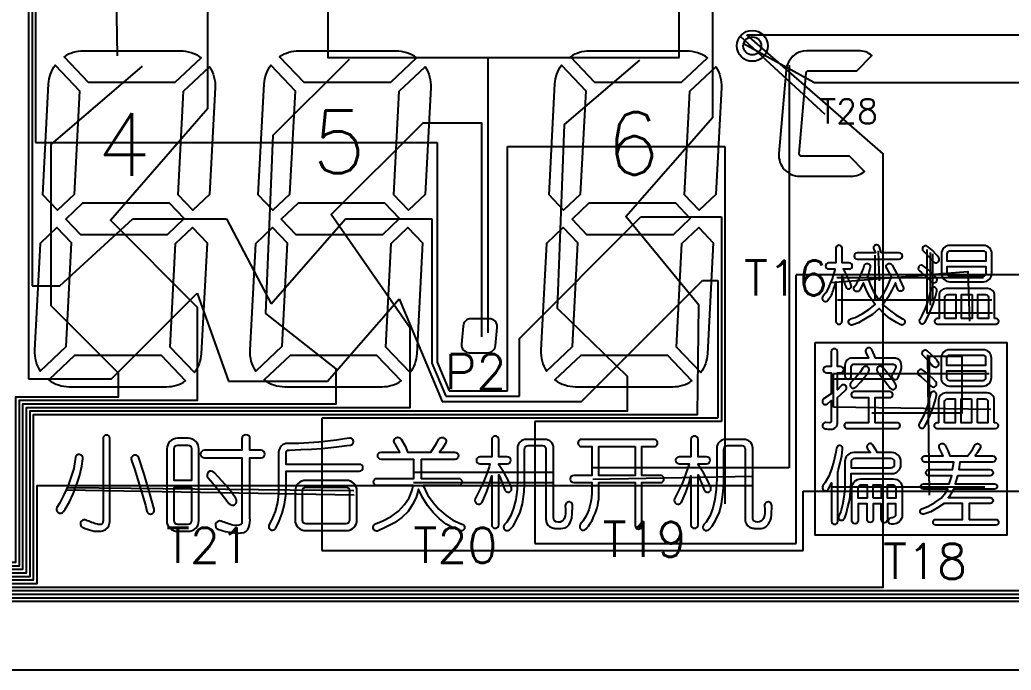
# Model space of a CAD drawing. Header units: millimetres. Extents: x -41 to 727, y -91 to 104.
# Drawn here: x 328.06 to 356.01, y 37.01 to 55.34 of the extents above; entities that cross this region are included whole.
import ezdxf

# ---------------------------------------------------------------- set-up
doc = ezdxf.new("R2010")
doc.units = ezdxf.units.MM
doc.header["$LTSCALE"] = 3
doc.header["$MEASUREMENT"] = 0
for name, color, linetype in [('COM', 1, 'Continuous'), ('DIM', 102, 'Continuous'), ('SEG', 3, 'Continuous')]:
    doc.layers.add(name, color=color, linetype=linetype)
doc.styles.add('ROMANS', font='romans.shx')

msp = doc.modelspace()

# ---------------------------------------------------------------- linework, layer by layer
msp.add_line((376.751, 37.006), (301.751, 37.006))
for points in [[(329.845, 54.456, 0.146871), (329.305, 54.294), (329.988, 53.575), (332.439, 53.575), (333.167, 54.265, 0.16027), (332.585, 54.456)], [(338.662, 54.456), (335.922, 54.456, 0.146871), (335.382, 54.294), (336.065, 53.575), (338.517, 53.575), (339.244, 54.265, 0.16027)], [(346.858, 54.456), (344.118, 54.456, 0.146871), (343.578, 54.294), (344.261, 53.575), (346.712, 53.575), (347.44, 54.265, 0.16027)], [(351.444, 51.492), (350.094, 51.492, -0.440011), (350.025, 51.567), (350.224, 53.838, -0.388879), (350.292, 53.901), (351.651, 53.901), (352.078, 54.332, 0.172586), (351.708, 54.464), (350.249, 54.464, 0.388879), (349.664, 53.928), (349.458, 51.568, 0.440011), (350.042, 50.93), (351.501, 50.93, 0.172586), (351.872, 51.062)], [(328.866, 53.528, -0.146871), (329.056, 54.058), (329.739, 53.338), (329.586, 50.415), (329.115, 49.968), (328.703, 50.403)], [(333.564, 53.425), (333.406, 50.414), (332.936, 49.968), (332.522, 50.404), (332.675, 53.326), (333.403, 54.016, -0.16027)], [(335.817, 53.338), (335.663, 50.415), (335.193, 49.968), (334.78, 50.403), (334.944, 53.528, -0.146871), (335.134, 54.058)], [(339.641, 53.425), (339.483, 50.414), (339.013, 49.968), (338.599, 50.404), (338.753, 53.326), (339.48, 54.016, -0.16027)], [(344.012, 53.338), (343.859, 50.415), (343.389, 49.968), (342.976, 50.403), (343.139, 53.528, -0.146871), (343.329, 54.058)], [(347.679, 50.414), (347.209, 49.968), (346.795, 50.404), (346.948, 53.326), (347.676, 54.016, -0.16027), (347.837, 53.425)], [(329.103, 49.483), (328.631, 49.036), (328.473, 46.026, 0.16027), (328.634, 45.436), (329.361, 46.126), (329.515, 49.049)], [(333.17, 45.924, -0.146871), (332.98, 45.393), (332.297, 46.113), (332.45, 49.035), (332.923, 49.483), (333.334, 49.05)], [(335.439, 46.126), (334.711, 45.436, -0.16027), (334.55, 46.026), (334.708, 49.036), (335.18, 49.483), (335.592, 49.049)], [(339.248, 45.924, -0.146871), (339.058, 45.393), (338.375, 46.113), (338.528, 49.035), (339, 49.483), (339.411, 49.05)], [(342.746, 46.026, 0.16027), (342.907, 45.436), (343.634, 46.126), (343.788, 49.049), (343.376, 49.483), (342.904, 49.036)], [(347.443, 45.924, -0.146871), (347.253, 45.393), (346.57, 46.113), (346.724, 49.035), (347.196, 49.483), (347.607, 49.05)], [(350.879, 47.834), (350.873, 47.82), (350.776, 47.639), (350.775, 47.636), (350.719, 47.569), (350.698, 47.544, 1.039138), (350.843, 47.436, 0.105898), (350.997, 47.739), (351.039, 47.869), (351.063, 47.947), (351.063, 47.942), (351.063, 46.848, 1), (351.239, 46.847), (351.239, 48.125), (351.239, 48.126, 0.034165), (351.352, 47.8, 0.955725), (351.499, 47.849, 0.043936), (351.271, 48.314), (351.271, 48.314), (351.438, 48.314, 1), (351.439, 48.489), (351.239, 48.489), (351.239, 48.49), (351.239, 48.897, 1), (351.063, 48.896), (351.063, 48.491), (351.063, 48.489), (350.857, 48.489, 1), (350.858, 48.314), (351.038, 48.314), (351.038, 48.313), (351.038, 48.289), (351.038, 48.287), (350.963, 48.038)], [(352.85, 48.765), (352.355, 48.765), (352.342, 48.778), (352.29, 48.935, 1.059153), (352.13, 48.872), (352.179, 48.765), (351.665, 48.765, 1), (351.665, 48.59), (352.85, 48.59, 1)], [(353.531, 48.814), (353.569, 48.78), (353.725, 48.623), (353.812, 48.518, 0.959156), (353.963, 48.632), (353.922, 48.692), (353.765, 48.849), (353.647, 48.947, 0.981141)], [(354.274, 48.976, 0.414214), (354.04, 48.741), (354.039, 48.192, 0.414214), (354.274, 47.956), (355.225, 47.956, 0.414214), (355.461, 48.192), (355.461, 48.741, 0.414214), (355.226, 48.976)], [(355.304, 48.741, 0.414214), (355.226, 48.82), (354.274, 48.82, 0.414214), (354.196, 48.741), (354.196, 48.741), (354.196, 48.545), (355.304, 48.545)], [(351.59, 47.816), (351.653, 47.9), (351.753, 48.101), (351.841, 48.326), (351.861, 48.406, -0.986931), (352.028, 48.366), (351.991, 48.201), (351.954, 48.101), (352.029, 47.875), (352.129, 47.674), (352.242, 47.486), (352.28, 47.449), (352.405, 47.612), (352.505, 47.8), (352.606, 48.025), (352.631, 48.101), (352.518, 48.301), (352.499, 48.327, -1.055438), (352.65, 48.423), (352.719, 48.301), (352.831, 48.088), (352.919, 47.887), (352.961, 47.804, -1.047488), (352.81, 47.737), (352.756, 47.875), (352.744, 47.925), (352.643, 47.712), (352.53, 47.511), (352.405, 47.336), (352.38, 47.311), (352.568, 47.16), (352.756, 47.022), (352.944, 46.909), (352.957, 46.904, -1.058823), (352.879, 46.746), (352.769, 46.809), (352.581, 46.922), (352.405, 47.072), (352.28, 47.198), (352.092, 47.035), (351.891, 46.909), (351.703, 46.796), (351.541, 46.736, -1.009787), (351.48, 46.904), (351.603, 46.947), (351.803, 47.047), (351.991, 47.173), (352.167, 47.311), (352.016, 47.536), (351.916, 47.737), (351.841, 47.912), (351.841, 47.925), (351.74, 47.724), (351.734, 47.714, -1.028142)], [(353.417, 48.265), (353.48, 48.211), (353.647, 48.064), (353.76, 47.952, 0.981659), (353.891, 48.078), (353.804, 48.172), (353.637, 48.319), (353.528, 48.402, 0.975595)], [(354.195, 48.192, 0.413961), (354.274, 48.113), (355.225, 48.113, 0.414214), (355.304, 48.192), (355.304, 48.378), (354.195, 48.378)], [(353.873, 47.535), (353.91, 47.691, 1.00223), (353.739, 47.732), (353.716, 47.633), (353.657, 47.407), (353.578, 47.201), (353.49, 47.005), (353.426, 46.889, 1), (353.572, 46.808), (353.637, 46.927), (353.725, 47.113), (353.804, 47.319)], [(355.54, 46.917), (355.54, 47.565, 0.414214), (355.344, 47.76), (354.166, 47.76, 0.414214), (353.971, 47.565), (353.971, 46.917), (353.922, 46.917, 1), (353.922, 46.76), (355.579, 46.76, 1), (355.579, 46.917)], [(354.137, 46.917), (354.137, 47.515, -0.414214), (354.216, 47.593), (354.441, 47.593), (354.441, 46.917)], [(355.069, 46.917), (355.069, 47.593), (355.285, 47.593, -0.414214), (355.363, 47.515), (355.363, 46.917)], [(341.244, 45.954, 0.388879), (341.468, 46.16), (341.513, 46.667, 0.440011), (341.288, 46.912), (340.779, 46.912, 0.388879), (340.554, 46.706), (340.51, 46.199, 0.440011), (340.734, 45.954)], [(332.192, 44.995, 0.146871), (332.732, 45.157), (332.049, 45.877), (329.597, 45.877), (328.87, 45.187, 0.16027), (329.452, 44.995)], [(335.529, 44.995), (338.269, 44.995, 0.146871), (338.809, 45.157), (338.126, 45.877), (335.675, 45.877), (334.947, 45.187, 0.16027)], [(343.725, 44.995), (346.465, 44.995, 0.146871), (347.005, 45.157), (346.322, 45.877), (343.87, 45.877), (343.143, 45.187, 0.16027)], [(350.929, 45.978), (350.929, 45.565), (350.802, 45.565, 0.424247), (350.709, 45.475, 0.414214), (350.799, 45.385), (350.929, 45.385), (350.929, 44.798), (350.718, 44.649, 1.087237), (350.83, 44.516), (350.929, 44.608), (350.929, 44.014, -0.45433), (350.884, 43.975), (350.785, 43.985, 1), (350.76, 43.812, 0.0091), (350.835, 43.8), (350.873, 43.796), (350.911, 43.795, 0.043105), (350.967, 43.801, 0.321882), (351.104, 43.932, 0.044518), (351.108, 43.983), (351.108, 44.688), (351.208, 44.778), (351.338, 44.901, 1.03177), (351.216, 45.022), (351.108, 44.907), (351.108, 45.385), (351.198, 45.385, 1), (351.198, 45.565), (351.108, 45.565), (351.108, 45.978, 1)], [(351.909, 45.964), (351.985, 45.804), (351.516, 45.804, 0.414214), (351.317, 45.605), (351.317, 45.301, 0.414214), (351.407, 45.211, 0.432032), (351.497, 45.307), (351.497, 45.555, -0.417305), (351.577, 45.635), (352.673, 45.635, -0.553584), (352.745, 45.521), (352.653, 45.329, 0.214013), (352.651, 45.255), (352.661, 45.237, 0.595345), (352.819, 45.258), (352.892, 45.445, 0.208599), (352.886, 45.71, 0.239899), (352.766, 45.793), (352.74, 45.798), (352.702, 45.804), (352.184, 45.804), (352.154, 45.874), (352.074, 46.043, 1)], [(353.52, 45.872), (353.558, 45.839), (353.715, 45.682), (353.801, 45.577, 0.959156), (353.952, 45.691), (353.911, 45.751), (353.754, 45.907), (353.636, 46.006, 0.981141)], [(354.029, 45.8), (354.028, 45.251, 0.414214), (354.263, 45.015), (355.215, 45.015, 0.414214), (355.45, 45.251), (355.45, 45.8, 0.414214), (355.216, 46.035), (354.263, 46.035, 0.414214)], [(355.294, 45.8, 0.414214), (355.216, 45.879), (354.263, 45.879, 0.414214), (354.185, 45.8), (354.185, 45.8), (354.185, 45.603), (355.294, 45.603)], [(351.616, 45.246), (351.488, 45.111, 1.001638), (351.622, 44.984), (351.766, 45.136), (351.905, 45.316), (351.981, 45.414, 1.04827), (351.823, 45.523), (351.756, 45.415)], [(352.354, 45.276), (352.493, 45.096), (352.597, 44.956, 0.983763), (352.748, 45.063), (352.643, 45.216), (352.623, 45.246), (352.483, 45.425), (352.384, 45.538, 0.985158), (352.239, 45.415)], [(353.407, 45.323), (353.47, 45.27), (353.636, 45.123), (353.749, 45.01, 0.981659), (353.88, 45.137), (353.793, 45.231), (353.626, 45.378), (353.517, 45.461, 0.975595)], [(354.184, 45.251, 0.413961), (354.263, 45.172), (355.215, 45.172, 0.414214), (355.294, 45.251), (355.294, 45.437), (354.184, 45.437)], [(351.581, 44.857, 1), (351.581, 44.688), (351.985, 44.688), (351.985, 43.98), (351.377, 43.98, 1), (351.377, 43.821), (352.797, 43.821, 1), (352.797, 43.98), (352.174, 43.98), (352.174, 44.688), (352.583, 44.688, 1), (352.583, 44.857)], [(353.862, 44.593), (353.899, 44.75, 1.00223), (353.728, 44.79), (353.705, 44.692), (353.646, 44.466), (353.568, 44.26), (353.479, 44.064), (353.415, 43.948, 1), (353.561, 43.867), (353.626, 43.985), (353.715, 44.172), (353.793, 44.378)], [(355.529, 43.976), (355.529, 44.623, 0.414214), (355.333, 44.819), (354.155, 44.819, 0.414214), (353.96, 44.623), (353.96, 43.976), (353.911, 43.976, 1), (353.911, 43.819), (355.568, 43.819, 1), (355.568, 43.976)], [(354.127, 43.976), (354.127, 44.574, -0.414214), (354.205, 44.652), (354.431, 44.652), (354.431, 43.976)], [(355.058, 43.976), (355.058, 44.652), (355.274, 44.652, -0.414214), (355.352, 44.574), (355.352, 43.976)], [(330.403, 43.537), (330.403, 41.228), (330.4, 41.198), (330.397, 41.178, -0.328665), (330.347, 41.116), (330.329, 41.113, -0.070444), (330.267, 41.116), (330.245, 41.12, -0.049754), (329.919, 41.237, 1.016351), (329.841, 41.023, 0.018557), (330.085, 40.942, 0.105117), (330.354, 40.926), (330.392, 40.935, 0.310575), (330.587, 41.15, 0.017604), (330.594, 41.228), (330.594, 43.537, 1)], [(334.859, 43.203), (334.546, 43.203), (334.546, 43.529, 1), (334.32, 43.529), (334.32, 43.203), (333.261, 43.203, 1), (333.261, 42.989), (334.32, 42.989), (334.32, 41.171, -0.211186), (334.292, 41.113, -0.206017), (334.063, 41.094, -0.023867), (333.731, 41.204, 1), (333.652, 40.977), (333.668, 40.971, 0.062857), (334.177, 40.871), (334.226, 40.87), (334.277, 40.873), (334.302, 40.875, 0.324897), (334.515, 41.04, 0.094288), (334.546, 41.297), (334.546, 42.989), (334.859, 42.989, 1)], [(341.31, 42.283), (341.36, 42.483), (341.36, 41.104, 1), (341.56, 41.104), (341.56, 42.508), (341.585, 42.458), (341.686, 42.207), (341.735, 42.082, 1.013912), (341.916, 42.155), (341.836, 42.345), (341.711, 42.571), (341.56, 42.797), (341.56, 42.822), (341.799, 42.822, 1), (341.799, 43.022), (341.56, 43.022), (341.56, 43.505, 1), (341.36, 43.505), (341.36, 43.022), (341.028, 43.022, 1), (341.028, 42.822), (341.31, 42.822), (341.285, 42.734), (341.209, 42.521), (341.122, 42.283), (340.898, 41.834, 0.962332), (341.081, 41.734), (341.109, 41.781), (341.222, 42.044)], [(346.928, 42.283), (346.978, 42.483), (346.978, 41.104, 1), (347.178, 41.104), (347.178, 42.508), (347.204, 42.458), (347.304, 42.207), (347.353, 42.082, 1.013912), (347.534, 42.155), (347.454, 42.345), (347.329, 42.571), (347.178, 42.797), (347.178, 42.822), (347.417, 42.822, 1), (347.417, 43.022), (347.178, 43.022), (347.178, 43.505, 1), (346.978, 43.505), (346.978, 43.022), (346.646, 43.022, 1), (346.646, 42.822), (346.928, 42.822), (346.903, 42.734), (346.827, 42.521), (346.74, 42.283), (346.516, 41.834, 0.962332), (346.699, 41.734), (346.727, 41.781), (346.84, 42.044)], [(332.502, 43.541, 0.414214), (332.202, 43.241), (332.2, 41.222, 0.414214), (332.502, 40.92), (332.803, 40.92, 0.414214), (333.104, 41.222), (333.104, 43.241, 0.414214), (332.804, 43.541)], [(332.904, 43.241, 0.414214), (332.804, 43.341), (332.502, 43.341, 0.414214), (332.402, 43.241), (332.402, 43.241), (332.401, 42.362), (332.904, 42.362)], [(335.568, 43.138, -0.41392), (335.638, 43.208), (335.655, 43.208), (335.981, 43.221), (336.282, 43.233), (336.571, 43.258), (336.821, 43.283), (337.06, 43.309), (337.273, 43.334), (337.379, 43.348, 1.021285), (337.348, 43.546), (337.21, 43.522), (336.984, 43.484), (336.483, 43.434), (336.207, 43.409), (335.919, 43.396), (335.604, 43.396, 0.414214), (335.354, 43.146), (335.354, 41.979), (335.317, 41.729), (335.254, 41.478), (335.166, 41.252), (335.086, 41.107, 1.021965), (335.271, 41.01), (335.367, 41.202), (335.455, 41.428), (335.517, 41.678), (335.555, 41.929), (335.567, 42.205), (335.567, 42.619), (337.636, 42.619, 1), (337.636, 42.807), (335.567, 42.807)], [(339.233, 41.875), (339.131, 41.671), (339.003, 41.479), (338.824, 41.313), (338.62, 41.16), (338.377, 41.032), (338.164, 40.935, -1.01934), (338.081, 41.126), (338.288, 41.211), (338.53, 41.339), (338.735, 41.492), (338.901, 41.671), (339.029, 41.862), (339.118, 42.079), (339.144, 42.207), (338.133, 42.207, -1), (338.133, 42.412), (339.169, 42.412), (339.169, 42.948), (338.248, 42.948, -1), (338.248, 43.153), (338.773, 43.153), (338.645, 43.37), (338.623, 43.404, -1.035035), (338.806, 43.517), (338.926, 43.306), (338.99, 43.153), (339.642, 43.153), (339.782, 43.37), (339.872, 43.514, -1.002361), (340.059, 43.397), (339.961, 43.242), (339.885, 43.153), (340.319, 43.153, -1), (340.319, 42.948), (339.373, 42.948), (339.373, 42.412), (340.422, 42.412, -1), (340.422, 42.207), (339.425, 42.207), (339.552, 41.952), (339.706, 41.735), (339.872, 41.543), (340.063, 41.377), (340.268, 41.236), (340.498, 41.134), (340.529, 41.124, -1.039142), (340.459, 40.937), (340.293, 41.006), (340.076, 41.121), (339.885, 41.275), (339.706, 41.453), (339.552, 41.645), (339.412, 41.875), (339.297, 42.105)], [(342.89, 43.236), (342.89, 41.254, 0.015558), (342.894, 41.199, 0.301023), (343.042, 41.026), (343.075, 41.016, 0.047597), (343.175, 41), (343.245, 40.998, 0.173784), (343.476, 41.05, 0.152039), (343.594, 41.215, 0.043273), (343.62, 41.314, 0.026534), (343.638, 41.644, 1.048379), (343.435, 41.642), (343.441, 41.537, -0.127383), (343.413, 41.299, -0.131234), (343.34, 41.204, -0.3351), (343.13, 41.215), (343.12, 41.228, -0.085043), (343.103, 41.304), (343.103, 43.245, 0.432017), (342.853, 43.511), (342.339, 43.511, 0.417964), (342.087, 43.26), (342.087, 42.395), (342.075, 42.094), (342.037, 41.819), (341.974, 41.568), (341.899, 41.367), (341.786, 41.179), (341.723, 41.111, 0.414214), (341.73, 40.965, 0.427895), (341.878, 40.976), (341.962, 41.066), (342.062, 41.242), (342.162, 41.455), (342.225, 41.693, 0.029391), (342.287, 42.244), (342.288, 42.257), (342.288, 43.235, -0.416863), (342.388, 43.336), (342.79, 43.336, -0.414214)], [(345.935, 43.509), (343.892, 43.509, 1), (343.894, 43.308), (344.18, 43.308), (344.18, 42.493), (343.674, 42.493, 1), (343.673, 42.293), (344.18, 42.293), (344.18, 41.992, -0.170817), (343.859, 41.109, 0.923331), (344.021, 40.985, 0.097023), (344.244, 41.345, 0.120463), (344.381, 41.992), (344.381, 42.293), (345.409, 42.293), (345.409, 41.076, 1), (345.597, 41.077), (345.597, 42.293), (346.118, 42.293, 1), (346.116, 42.493), (345.597, 42.493), (345.597, 43.308), (345.936, 43.308, 1)], [(347.705, 42.395), (347.693, 42.094), (347.655, 41.819), (347.592, 41.568), (347.517, 41.367), (347.404, 41.179), (347.341, 41.111, 1), (347.493, 40.972), (347.58, 41.066), (347.68, 41.242), (347.78, 41.455), (347.843, 41.693), (347.881, 41.957), (347.906, 42.257), (347.906, 43.236, -0.414214), (348.006, 43.336), (348.408, 43.336, -0.415572), (348.508, 43.235), (348.508, 41.254, 0.03635), (348.516, 41.177, 0.27841), (348.682, 41.019), (348.715, 41.01), (348.748, 41.005, 0.024153), (348.851, 40.998, 0.119941), (349.055, 41.028, 0.069175), (349.112, 41.064, 0.174543), (349.236, 41.303, 0.037594), (349.256, 41.644, 1.048379), (349.053, 41.642), (349.058, 41.548, -0.117548), (349.035, 41.309, -0.125828), (348.967, 41.211, -0.366855), (348.744, 41.219), (348.735, 41.232, -0.084944), (348.721, 41.304), (348.721, 43.26, 0.419734), (348.467, 43.511), (347.959, 43.511, 0.420759), (347.705, 43.259)], [(350.864, 42.472), (350.764, 42.297), (350.698, 42.206, 0.977288), (350.842, 42.097), (350.852, 42.109), (350.939, 42.285), (350.939, 41.206, 1), (351.115, 41.206), (351.115, 42.585), (351.128, 42.635), (351.178, 42.811), (351.228, 43.049), (351.254, 43.238, 1.001489), (351.08, 43.261), (351.065, 43.149), (351.002, 42.899), (350.939, 42.673)], [(351.566, 43.137, 0.414214), (351.316, 42.887), (351.316, 42.121), (351.291, 41.883), (351.253, 41.67), (351.203, 41.482), (351.143, 41.353, 1.026293), (351.304, 41.284), (351.353, 41.406), (351.403, 41.607), (351.454, 41.82), (351.479, 42.046), (351.491, 42.297), (351.491, 42.547), (352.646, 42.547, 0.414214), (352.896, 42.797), (352.896, 42.887, 0.414214), (352.646, 43.137), (352.231, 43.137), (352.206, 43.187), (352.107, 43.349, 1.055061), (351.958, 43.247), (352.043, 43.137)], [(355.407, 42.485), (354.492, 42.485), (354.429, 42.259), (355.538, 42.259, -1), (355.538, 42.109), (354.379, 42.109), (354.266, 41.908), (354.228, 41.87), (355.413, 41.87, -1), (355.413, 41.707), (354.818, 41.707), (354.818, 41.256), (355.57, 41.256, -1), (355.57, 41.093), (353.884, 41.093, -1), (353.884, 41.256), (354.63, 41.256), (354.63, 41.707), (354.115, 41.707), (353.927, 41.582), (353.739, 41.469), (353.543, 41.404, -0.971045), (353.488, 41.554), (353.652, 41.62), (353.852, 41.732), (354.028, 41.858), (354.153, 42.008), (354.216, 42.109), (353.532, 42.109, -1), (353.532, 42.259), (354.253, 42.259), (354.329, 42.485), (353.689, 42.485, -1), (353.689, 42.66), (354.354, 42.66), (354.391, 42.873), (353.575, 42.873, -1), (353.575, 43.049), (354.09, 43.049), (353.989, 43.256, -1.081535), (354.142, 43.348), (354.216, 43.199), (354.279, 43.049), (354.78, 43.049), (354.918, 43.225), (354.978, 43.344, -1.034631), (355.129, 43.261), (355.056, 43.137), (354.993, 43.049), (355.482, 43.049, -1), (355.482, 42.873), (354.554, 42.873), (354.529, 42.66), (355.407, 42.66, -1)], [(329.575, 42.691), (329.423, 42.208), (329.308, 41.966), (329.181, 41.724), (329.104, 41.591, 0.957932), (329.285, 41.476), (329.334, 41.546), (329.461, 41.749), (329.563, 41.979), (329.652, 42.22), (329.741, 42.475), (329.805, 42.755), (329.832, 42.966, 0.975234), (329.623, 42.999), (329.614, 42.946)], [(331.204, 42.92), (331.293, 42.678), (331.599, 41.66), (331.64, 41.488, 1.045001), (331.841, 41.545), (331.841, 41.546), (331.777, 41.775), (331.713, 42.017), (331.561, 42.526), (331.412, 42.993, 1.025686), (331.204, 42.921)], [(351.591, 42.974, 0.414214), (351.491, 42.874), (351.491, 42.71), (352.62, 42.71, 0.414214), (352.72, 42.81), (352.72, 42.874, 0.414214), (352.62, 42.974)], [(333.493, 42.287), (333.668, 42.074), (333.844, 41.848), (333.951, 41.703, 0.99524), (334.147, 41.847), (334.02, 42.024), (333.844, 42.237), (333.656, 42.45), (333.533, 42.581, 0.999055), (333.365, 42.424)], [(336.119, 42.356, 0.414214), (335.819, 42.056), (335.818, 41.24, 0.414214), (336.119, 40.939), (337.26, 40.939, 0.414214), (337.561, 41.24), (337.561, 42.056, 0.414214), (337.261, 42.356)], [(351.692, 41.218, -1), (351.516, 41.218), (351.516, 42.147, -0.414214), (351.766, 42.397), (352.683, 42.397, -0.414214), (352.933, 42.147), (352.933, 41.373, -0.419972), (352.678, 41.123), (352.631, 41.124, -0.967258), (352.637, 41.306), (352.658, 41.306, 0.414214), (352.758, 41.406), (352.758, 41.695), (352.519, 41.695), (352.519, 41.249, -1), (352.344, 41.249), (352.344, 41.695), (352.118, 41.695), (352.118, 41.256, -1), (351.943, 41.256), (351.943, 41.695), (351.692, 41.695)], [(351.692, 42.134, -0.414214), (351.792, 42.234), (351.943, 42.234), (351.943, 41.858), (351.692, 41.858)], [(352.658, 42.234, -0.414214), (352.758, 42.134), (352.758, 41.858), (352.519, 41.858), (352.519, 42.234)], [(332.4, 41.222, 0.413961), (332.502, 41.12), (332.803, 41.12, 0.414214), (332.904, 41.222), (332.904, 42.149), (332.401, 42.149)], [(336.119, 42.156, 0.414214), (336.019, 42.056), (336.019, 42.055), (336.018, 41.24, 0.413961), (336.119, 41.139), (337.26, 41.139, 0.414214), (337.361, 41.24), (337.361, 42.056, 0.414214), (337.261, 42.156)]]:
    msp.add_lwpolyline(points, format="xyb", close=True)
for points in [[(332.216, 49.285), (332.687, 49.732), (332.275, 50.167), (329.823, 50.167), (329.352, 49.719), (329.764, 49.285)], [(338.352, 50.167), (335.9, 50.167), (335.429, 49.719), (335.841, 49.285), (338.293, 49.285), (338.764, 49.732)], [(346.548, 50.167), (344.096, 50.167), (343.625, 49.719), (344.037, 49.285), (346.489, 49.285), (346.96, 49.732)], [(354.902, 47.593), (354.902, 46.917), (354.608, 46.917), (354.608, 47.593)], [(354.891, 44.652), (354.891, 43.976), (354.597, 43.976), (354.597, 44.652)], [(345.409, 43.308), (345.409, 42.493), (344.381, 42.493), (344.381, 43.308)], [(352.118, 41.858), (352.118, 42.234), (352.344, 42.234), (352.344, 41.858)]]:
    msp.add_lwpolyline(points, close=True)
for radius in [0.435, 0.254]:
    msp.add_circle((348.708, 54.602), radius)
at = {"layer": 'COM'}
for p, q in [((328.3, 59.315), (328.3, 45.222)), ((343.893, 44.578), (347.302, 47.986)), ((347.302, 47.986), (347.735, 47.986)), ((347.735, 47.986), (347.735, 44.113)), ((330.645, 45.222), (333.055, 47.632)), ((333.055, 47.632), (333.94, 45.147)), ((336.733, 45.147), (338.751, 47.471)), ((338.751, 47.471), (339.963, 44.578)), ((353.649, 45.897), (353.693, 41.94)), ((350.999, 45.372), (355.388, 45.372)), ((350.999, 44.422), (350.999, 45.372)), ((328.3, 45.222), (330.645, 45.222)), ((333.94, 45.147), (336.733, 45.147)), ((339.963, 44.578), (343.893, 44.578)), ((355.435, 44.35), (350.999, 44.422)), ((347.735, 44.113), (336.568, 44.113)), ((336.568, 44.113), (336.568, 40.378)), ((350.146, 40.378), (350.146, 42.052)), ((350.146, 42.052), (356.413, 42.052)), ((336.568, 40.378), (350.146, 40.378))]:
    msp.add_line(p, q, dxfattribs=at)
at = {"layer": 'COM', "color": 2}
for p, q in [((328.4, 59.215), (328.4, 47.837)), ((342.14, 46.355), (345.565, 49.78)), ((345.565, 49.78), (347.835, 49.78)), ((347.835, 49.78), (347.835, 44.013)), ((329.187, 47.837), (331.239, 49.727)), ((331.239, 49.727), (333.884, 49.727)), ((333.884, 49.727), (335.139, 47.331)), ((335.139, 47.331), (337.238, 49.724)), ((337.238, 49.724), (339.673, 49.724)), ((339.673, 49.724), (339.673, 45.658)), ((349.946, 40.578), (349.946, 48.147)), ((356.613, 48.147), (349.946, 48.147)), ((328.4, 47.837), (329.187, 47.837)), ((342.14, 44.728), (342.14, 46.355)), ((339.673, 45.658), (340.063, 44.728)), ((340.063, 44.728), (342.14, 44.728)), ((347.835, 44.013), (342.579, 44.013)), ((342.579, 44.013), (342.579, 40.578)), ((342.579, 40.578), (349.946, 40.578)), ((304.944, 39.148), (366.731, 39.148))]:
    msp.add_line(p, q, dxfattribs=at)
at = {"layer": 'COM', "color": 4}
for p, q in [((328.5, 59.115), (328.5, 51.881)), ((350.443, 53.574), (348.46, 54.659)), ((349.746, 54.055), (349.746, 42.706)), ((350.443, 53.574), (356.813, 53.574)), ((328.5, 51.881), (339.823, 51.881)), ((339.823, 51.881), (339.823, 45.688)), ((341.809, 44.878), (341.809, 51.77)), ((341.809, 51.77), (347.935, 51.77)), ((347.935, 51.77), (347.935, 41.693)), ((339.823, 45.688), (340.163, 44.878)), ((340.163, 44.878), (341.809, 44.878)), ((349.746, 42.706), (344.18, 42.706)), ((304.844, 39.048), (366.881, 39.048))]:
    msp.add_line(p, q, dxfattribs=at)
at = {"layer": 'COM', "color": 6}
for p, q in [((330.726, 59.015), (330.804, 54.326)), ((304.744, 38.948), (369.601, 38.948))]:
    msp.add_line(p, q, dxfattribs=at)
at = {"layer": 'COM'}
for points in [[(301.951, 58.606), (305.044, 58.606), (305.044, 39.248), (366.024, 39.248), (366.024, 43.684)], [(329.399, 42.159), (337.474, 42.067)]]:
    msp.add_lwpolyline(points, dxfattribs=at)
at = {"layer": 'COM', "color": 6}
for points in [[(350.919, 57.765), (346.634, 57.765), (346.634, 54.266), (336.751, 54.266), (336.751, 58.314), (329.109, 58.314), (329.109, 57.463)], [(341.262, 46.513), (341.262, 54.266)]]:
    msp.add_lwpolyline(points, dxfattribs=at)
at = {"layer": 'COM', "color": 2}
for points in [[(352.174, 47.443), (352.174, 48.705)], [(353.785, 48.743), (353.785, 47.443)], [(351.108, 47.443), (355.461, 47.443)], [(339.169, 42.59), (343.103, 42.59)]]:
    msp.add_lwpolyline(points, dxfattribs=at)
at = {"layer": 'DIM'}
for points in [[(348.368, 54.874), (350.751, 52.681)], [(352.254, 48.827), (352.28, 47.978)], [(353.72, 48.782), (353.724, 47.292)], [(350.919, 47.931), (354.787, 48.243), (354.83, 46.845)], [(339.152, 42.293), (343.103, 42.293)], [(344.207, 42.391), (348.721, 42.475)], [(329.365, 42.087), (337.481, 41.944)]]:
    msp.add_lwpolyline(points, dxfattribs=at)
at = {"layer": 'DIM', "linetype": 'Continuous', "ltscale": 0.5}
msp.add_lwpolyline([(350.478, 46.239), (355.881, 46.239), (355.881, 40.81), (350.478, 40.81)], close=True, dxfattribs=at)
at = {"layer": 'SEG'}
msp.add_line((348.553, 54.914), (356.644, 54.914), dxfattribs=at)
for points in [[(301.951, 74.606), (305.844, 74.606), (305.844, 40.048), (327.945, 40.048), (327.945, 44.713), (330.834, 44.713), (330.834, 45.379), (328.942, 47.271), (328.942, 51.823), (331.515, 54.028)], [(301.951, 72.606), (305.744, 72.606), (305.744, 39.948), (328.045, 39.948), (328.045, 44.613), (333.07, 44.613), (333.07, 47.23), (330.614, 49.686), (333.359, 52.842), (333.359, 58.103), (329.062, 57.975)], [(301.951, 70.606), (305.644, 70.606), (305.644, 39.848), (328.145, 39.848), (328.145, 44.513), (336.978, 44.513), (336.978, 45.495), (334.993, 47.061), (335.203, 52.081), (337.349, 54.227)], [(301.951, 68.606), (305.544, 68.606), (305.544, 39.748), (328.245, 39.748), (328.245, 44.413), (339.066, 44.413), (339.066, 46.649), (336.835, 49.846), (339.425, 52.435), (341.072, 52.435), (341.072, 46.4)], [(301.951, 66.606), (305.444, 66.606), (305.444, 39.648), (328.345, 39.648), (328.345, 44.313), (345.191, 44.313), (345.191, 45.283), (343.217, 47.2), (343.414, 52.389), (345.535, 54.196)], [(301.951, 64.606), (305.344, 64.606), (305.344, 39.548), (328.445, 39.548), (328.445, 44.213), (347.164, 44.213), (347.203, 47.292), (345.141, 49.792), (347.597, 52.595), (347.597, 57.973)], [(301.951, 62.606), (305.244, 62.606), (305.244, 39.448), (328.545, 39.448), (328.545, 42.208), (348.721, 42.208)], [(301.951, 60.606), (305.144, 60.606), (305.144, 39.348), (352.396, 39.348), (352.396, 51.562), (348.553, 54.914)], [(353.624, 48.866), (353.624, 47.078), (355.475, 47.078)], [(351.093, 48.078), (355.221, 48.078)], [(353.707, 44.209), (353.707, 45.856), (354.616, 45.856), (354.616, 44.248), (352.081, 44.248)], [(352.65, 45.206), (351.018, 45.206)], [(355.261, 42.164), (350.981, 42.164)]]:
    msp.add_lwpolyline(points, dxfattribs=at)

# ---------------------------------------------------------------- texts
at = {"layer": 'DIM', "linetype": 'Continuous', "ltscale": 0.5, "style": 'ROMANS'}
for s, height, p in [('T28', 0.6912, (350.596, 52.411)), ('4', 1.763, (330.231, 50.943)), ('5', 1.763, (336.301, 51.014)), ('6', 1.763, (344.59, 50.967)), ('T16', 0.9874, (348.471, 47.562)), ('P2', 0.9874, (340.039, 44.927)), ('T19', 0.9874, (344.488, 40.199)), ('T21', 0.9874, (332.175, 40.03)), ('T20', 0.9874, (339.151, 40.031)), ('T18', 0.9874, (352.393, 39.576))]:
    msp.add_text(s, height=height, dxfattribs=at).set_placement(p)

doc.saveas('drawing.dxf')
